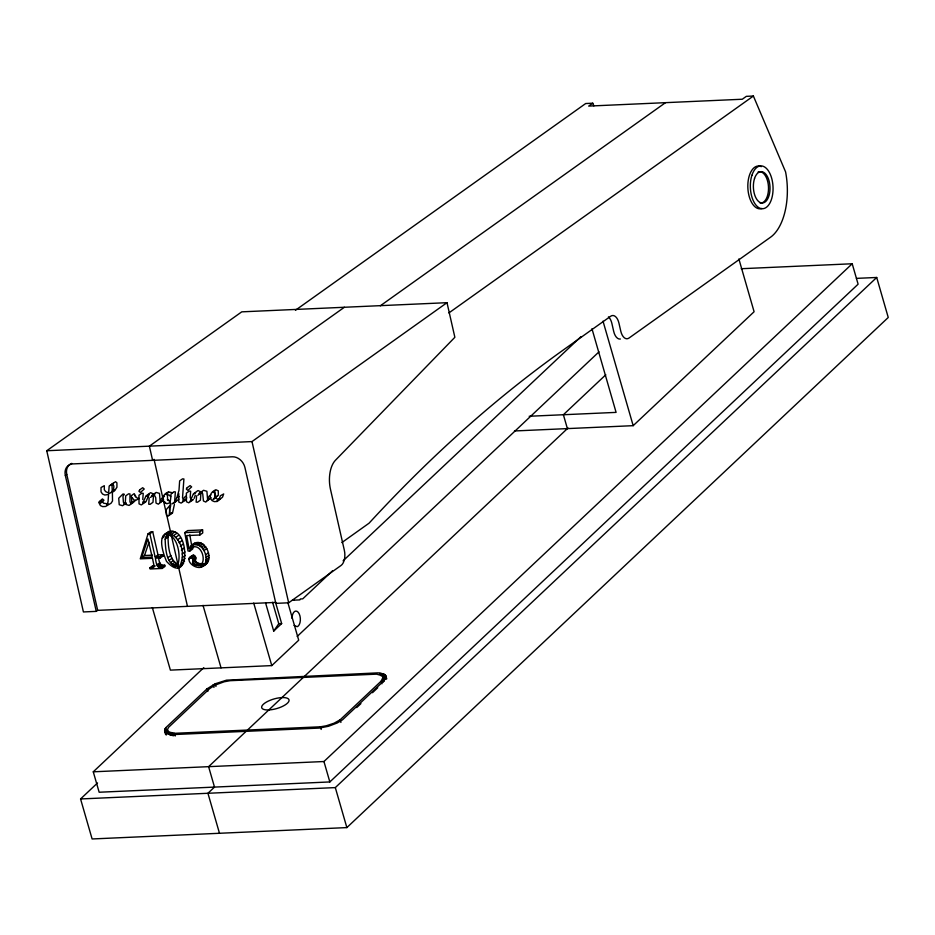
<?xml version="1.0" encoding="UTF-8"?>
<svg xmlns="http://www.w3.org/2000/svg" width="935" height="935" viewBox="0 0 935 935"><rect width="100%" height="100%" fill="white"/><g stroke="black" fill="none" stroke-linecap="round" stroke-linejoin="round"><path stroke-width="1.4" d="M165.156 539.098C165.437 547.7 166.021 565.126 176.984 566.306C181.729 558.709 178.211 535.533 167.295 534.89L165.156 539.098L168.031 537.052L168.51 535.112L165.647 537.158M168.031 537.052C168.242 546.227 168.908 560.427 178.62 564.588L175.745 566.633M108.542 493.925L109.185 486.071L115.566 481.7L116.91 482.834L116.945 487.217L114.806 490.536L111.943 492.581M179.52 566.89C194.258 534.843 146.772 514.028 166.535 561.397C192.797 590.184 189.384 516.05 164.56 534.341M170.918 496.438L171.07 493.82L173.945 491.775L175.359 491.903L174.611 502.001L176.154 500.95L171.736 504.047M170.217 505.718L169.27 514.682L172.145 512.637L170.696 513.619M178.737 493.528L178.795 502.06L181.133 503.1L185.761 499.851L186.696 497.712M142.763 499.559L143.23 493.329L141.839 493.201L138.964 495.246L139.034 503.848L141.325 504.923L146 501.674L147.894 497.315M149.191 498.004L148.723 504.21L150.126 504.339L152.989 502.294L153.445 496.053L154.813 494.007L151.938 496.053M196.607 495.889L196.128 502.095L197.53 502.224L200.406 500.178L200.85 493.937L202.217 491.892L199.342 493.937M189.63 557.482L192.201 557.95L192.996 560.439L192.563 562.823L194.854 565.172L200.113 565.582L202.977 563.536L199.658 563.641L196.198 562.169L195.438 560.778L195.754 557.307L193.428 555.168C181.039 559.317 198.01 572.851 204.227 565.161C209.592 557.307 202.568 541.12 191.827 545.339L189.045 548.927L186.684 535.591L199.868 534.995L202.743 532.95L202.603 529.911L187.643 530.577L184.779 532.623L188.04 551.007L189.723 551.136L192.598 549.09L193.428 546.87L190.553 548.915L189.723 551.136M202.848 566.236C217.68 560.31 202.544 531.992 190.331 546.578M386.015 676.169L385.898 677.957L383.771 680.925L342.502 719.821L337.29 722.942L328.524 726.273L319.279 728.073L172.917 734.606C169.071 735.284 161.72 732.339 165.775 727.699L207.056 688.814L215.19 683.789L226.515 680.166L378.196 672.849L385.045 674.696L386.786 678.822M167.903 731.299L169.258 734.524L167.412 729.931L168.429 727.453L209.475 688.779L214.793 685.238L224.201 681.779L230.08 680.692L376.56 674.158L382.333 675.724L383.841 681.171L382.333 675.724M168.288 731.813L168.674 733.963M174.401 504.456L172.531 512.976L167.856 516.26L166.477 515.08L166.208 509.668L170.252 505.029L170.451 502.562L166.886 503.731L164.653 502.726C160.423 498.776 163.987 493.481 168.475 491.868L172.671 492.792M170.193 502.13L170.86 497.093L169.551 495.199L165.846 494.381L168.709 492.336M167.4 494.393L167.61 499.372L169.784 501.207M214.805 492.277L215.015 497.256L217.189 499.091L219.865 498.974L216.99 501.02L219.234 498.893L220.38 495.772L223.687 493.937L222.507 497.198L217.201 501.487L214.29 501.616L212.07 500.611C207.839 496.66 211.403 491.366 215.88 489.753L218.287 490.84L218.322 495.258L213.051 499.559L217.224 495.994M152.721 531.723L149.857 533.768L155.128 556.956L158.003 554.911L152.721 531.723L150.897 531.805L148.034 533.85L140.273 558.85L152.487 558.3L154.111 566.166L153.083 567.487L149.857 567.79L150.126 568.994L162.164 568.457L165.039 566.411L164.759 565.207C159.92 566.645 158.856 561 158.576 557.459M141.629 557.564L147.905 538.946L152.206 557.085L141.629 557.564L144.504 555.519L152.44 555.156M144.504 555.519L148.981 542.218M106.929 504.958L108.051 501.826L108.542 494.498L104.755 495.024L102.523 494.019L101.027 491.868L101.015 487.521L104.323 485.697L104.299 489.695L105.632 491.6L107.618 492.5M148.069 497.326L149.191 494.218L146.316 496.263L147.8 495.281M175.57 500.844L176.715 497.712M194.129 498.413L195.31 495.199M168.499 731.871L174.506 733.309L320.425 726.799L326.257 725.782L334.005 723.222L340.141 719.798L381.188 681.112L383.175 676.975M163.707 499.781L158.342 504.164L156.016 503.088L155.736 497.712L154.31 494.931M211.123 497.665L205.747 502.048L203.421 500.973L202.708 493.657L200.908 492.85M135.119 499.991L133.67 502.224L129.1 505.426L125.769 504.433L125.442 502.995M170.86 505.753L169.504 507.834L169.726 512.836M214.349 498.039L215.459 495.001L215.027 493.084L213.25 492.266L215.167 490.91M111.569 492.172L113.638 489.052L113.871 486.001L112.656 484.236L110.295 485.347L113.17 483.301L112.048 486.364L112.34 491.448M265.598 602.97L273.71 631.067L278.77 623.703L272.588 602.304M192.493 555.437L191.64 557.155L188.776 559.2M190.553 548.915L193.592 546.227M200.113 565.582C207.208 561.093 201.083 542.557 191.675 547.583M599.008 351.829L297.178 636.454M741.198 268.719L852.206 263.764L858.108 284.193L329.845 781.94L99.157 792.237L93.266 771.807L203.807 667.66M856.437 278.373L876.703 277.473L888.25 317.479L346.862 827.592L92.109 838.964L80.562 798.957L97.544 782.957M332.474 570.829L302.73 598.856L300.24 598.973M343.098 560.825L581.009 336.612M273.71 631.067L281.657 623.575L275.474 602.175M152.347 607.61L170.392 670.126L271.769 665.603L298.709 640.206L287.886 602.701M605.81 374.76L563.384 414.731L567.393 428.604M246.045 731.392L208.598 766.665L214.501 787.095L207.932 793.277L219.48 833.272M247.413 730.106L303.326 677.419M304.681 676.134L568.036 427.996M514.472 430.965L633.182 425.67L754.101 311.741L738.872 258.96M356.691 707.573L360.898 703.611M372.481 692.706L377.74 687.739M93.266 771.807L323.942 761.522L852.206 263.764M80.562 798.957L335.314 787.597L876.703 277.473M178.83 499.15L173.583 503.404M193.206 544.532L194.69 543.293M46.75 450.74L241.756 311.846L447 302.683L454.866 337.29L335.455 460.254A23.655 12.506 87.4 0 0 330.487 489.344L344.337 550.247A11.828 6.253 87.4 0 1 341.123 565.418L288.658 602.794L275.825 603.367L244.912 467.442A11.828 9.502 54.5 0 0 232.359 456.794L72.848 463.912A11.828 9.502 54.5 0 0 65.333 475.447L96.258 611.373L83.414 611.946L46.75 450.74L251.994 441.577L447 302.683M295.46 310.245L585.696 103.528L592.755 103.212L593.877 105.865M65.333 475.447L66.771 474.431A11.828 9.502 54.5 0 1 71.773 463.386M592.755 103.212L588.711 106.087L742.285 99.239L746.329 96.352L753.388 96.036L785.575 171.865A53.143 28.108 87.4 0 1 770.51 237.245L629.021 338.038A11.828 6.253 87.4 0 1 620.746 331.037L618.97 323.229A11.828 6.253 87.4 0 0 610.707 316.229L563.209 350.052A2695.512 1425.501 87.4 0 0 369.056 523.191L341.848 542.581M344.372 307.264L149.378 446.159L152.604 460.347M109.477 493.493L114.444 490.127L112.866 491.249M101.599 500.248L99.683 501.604L100.279 503.521L103.949 500.213L102.406 498.916L98.689 502.282L100.431 505.59L102.651 506.606L105.573 506.478L111.055 503.229L112.516 500.996L112.387 491.985M380.3 305.803L665.498 102.663M125.816 502.808L123.899 504.164L125.313 502.317L125.722 495.866L128.586 493.82L129.977 493.925L129.953 502.095L131.765 502.901L133.319 501.826L130.456 503.871L131.812 501.803L131.344 495.679L134.208 493.633L136.452 497.595L138.298 498.449M126.178 503.194L122.555 505.718L119.236 504.725L118.722 498.226L123.011 493.96L124.343 494.264L122.964 496.345L123.408 502.387L125.22 503.194M139.245 498.449L134.57 500.996L132.209 497.595M151.575 495.62L156.145 492.418L159.488 493.411L160.095 500.751L161.136 501.534L162.632 500.529L159.756 502.574L161.591 498.39L164.455 496.345M150.441 497.408L153.317 495.363L152.931 493.703L150.593 492.675L145.977 495.924L142.774 503.322L144.691 501.966M179.228 496.555L176.902 497.7L178.982 490.326L179.649 480.906L182.524 478.86L183.915 478.977L182.524 497.771L183.938 500.505L185.422 499.524L182.547 501.569L184.394 497.338L186.299 495.971M193.732 494.147L195.649 492.78M448.882 312.933L753.388 96.036M198.98 493.505L203.561 490.302L206.892 491.296L207.512 498.635L208.54 499.419M197.846 495.293L199.763 493.925M192.096 499.851L190.191 501.207L193.393 493.809L197.998 490.559L200.347 491.588L200.721 493.248M193.405 499.559L188.73 502.808L186.439 501.733L186.369 493.131L189.244 491.085L190.647 491.214L190.179 497.443L191.581 500.178M210.913 494.919L208.996 496.275L207.161 500.459L209.078 499.091M166.161 533.347L169.025 531.302M163.286 535.919L166.161 533.873M168.09 532.962L170.965 530.916M162.351 538.104L164.268 536.737M166.36 535.755L168.265 534.399M170.077 533.16L172.952 531.115M172.028 533.955L174.892 531.91M173.933 535.334L176.808 533.289M175.803 537.298L178.667 535.252M177.533 539.787L180.408 537.742M179.041 542.756L181.916 540.71M155.128 556.956L160.049 556.734L162.924 554.689L163.204 555.904L160.329 557.95L155.409 558.172C156.052 561.818 156.379 568.784 161.895 567.253L164.759 565.207M184.779 532.623L199.728 531.957L202.603 529.911M149.857 567.79L152.721 565.745L154.731 565.652L151.856 567.697M180.326 546.18L183.202 544.135M153.083 567.487L154.988 566.131M156.916 564.822L159.791 562.776M168.043 557.552L170.918 555.507M157.372 566.026L160.247 563.98M181.378 550.084L184.253 548.039M158.108 566.809L160.972 564.763M96.258 611.373L97.684 610.356L275.813 602.409M159.079 567.218L161.942 565.172M169.212 560.287L172.087 558.242M160.247 567.323L163.122 565.278M182.103 553.999L184.978 551.954M195.24 544.579L198.115 542.534M170.497 562.59L173.372 560.544M196.934 544.684L199.798 542.639M198.547 545.163L201.422 543.118M171.841 564.401L174.705 562.356M182.395 557.494L185.27 555.448M200.09 546.017L202.965 543.971M173.162 565.675L176.037 563.63M182.267 560.568L185.13 558.522M174.459 566.423L177.334 564.378M201.551 547.244L204.426 545.198M181.694 563.209L184.569 561.164M189.022 558.195L193.428 555.168M202.872 548.787L205.735 546.741M191.511 557.377L194.386 555.332M180.759 565.348L183.634 563.302M177.966 567.861L182.383 564.845M192.201 557.95L195.064 555.904M203.97 550.575L206.834 548.529M192.879 559.352L195.754 557.307M192.996 560.439L195.859 558.394M192.774 561.292L195.637 559.247M192.563 562.823L195.438 560.778M205.501 554.911L208.376 552.865M193.323 564.214L196.198 562.169M194.854 565.172L197.717 563.127M205.945 557.505L208.821 555.46M196.794 565.687L199.658 563.641M206.051 559.831L208.914 557.786M198.769 565.804L201.644 563.758M201.2 565.032L203.117 563.676M205.793 561.888L208.669 559.843M205.197 563.688L208.073 561.643M201.083 566.926L205.723 564.191M204.227 565.161L207.091 563.115M529.187 416.262L616.095 412.382L591.96 328.734M108.215 503.953L103.54 503.194L102.219 501.265M148.034 533.85L149.857 533.768M158.003 554.911L162.924 554.689M160.738 556.009L163.204 555.904M278.77 623.703L281.657 623.575M299.913 599.896L292.445 600.212A10.601 5.598 87.4 0 0 293.906 600.06M384.156 674.1L385.688 679.418L383.186 678.565L381.655 673.247M168.464 500.646L167.295 499.664M143.207 501.511L144.177 502.294M164.42 501.709L165.589 502.691M294.069 625.48L297.236 626.695A7.889 4.172 87.4 0 0 300.322 618.152A7.889 4.172 87.4 0 0 295.881 611.069A7.889 4.172 87.4 0 0 292.024 618.386M383.105 678.378L383.934 679.64M603.017 321.161L633.182 425.67M385.664 675.386L386.435 678.05M385.045 674.696L386.19 678.681M383.023 673.609L384.554 678.927M382.871 676.309L384.005 680.376M382.672 679.348L383.432 682.012M380.066 672.99L380.837 675.654M381.188 681.112L381.959 683.777M340.141 719.798L340.901 722.451M320.425 726.799L321.184 729.452M335.314 787.597L346.862 827.592M323.942 761.522L329.845 781.94M253.724 603.087L271.769 665.603M203.024 605.354L221.046 667.87M215.19 683.789L215.962 686.454M213.192 684.747L213.951 687.4M207.056 688.814L207.815 691.479M174.506 733.309L175.277 735.962M172.952 733.227L173.723 735.88M171.561 733.04L172.32 735.693M170.334 732.748L171.105 735.401L170.077 735.015L169.305 732.35M167.412 729.931L168.312 733.309M165.775 727.699L167.318 733.028L166.605 734.092L165.074 728.774M164.677 729.744L166.208 735.062M164.548 730.656L165.472 734.15M251.994 441.577L288.658 602.794M154.041 459.33L170.439 531.419M171.082 534.247L187.468 606.347M160.049 556.734L160.329 557.95M161.895 567.253L162.164 568.457M152.721 565.745L153.001 566.949M135.084 495.55L135.353 496.754M66.771 474.431L97.684 610.356M189.793 534.878L191.92 546.881M199.728 531.957L199.868 534.995M620.384 339.031A11.828 6.253 87.4 0 1 613.687 331.352L611.911 323.545A11.828 6.253 87.4 0 0 608.451 316.895M761.99 208.458A21.435 11.337 87.4 0 1 747.825 186.801A21.435 11.337 87.4 0 1 761.289 166.652M758.133 171.958A15.708 8.31 87.4 0 1 768.453 186.462A15.708 8.31 87.4 0 1 760.085 203.024M139.818 489.765L138.906 491.179L140.437 492.476L144.224 489.017L142.693 487.719L139.818 489.765M187.234 487.649L186.31 489.063L187.853 490.361L191.64 486.901L190.109 485.604L187.234 487.649M268.801 709.946A14.2 4.991 -16.1 0 0 289.067 700.21A14.2 4.991 -16.1 0 0 268.228 701.133A14.2 4.991 -16.1 0 0 268.801 709.946M751.915 175.277A21.435 11.337 87.4 0 0 761.558 208.669A21.435 11.337 87.4 0 0 771.597 177.966A21.435 11.337 87.4 0 0 751.915 175.277M754.533 178.503A15.708 8.31 87.4 0 0 761.593 202.953A15.708 8.31 87.4 0 0 768.956 180.467A15.708 8.31 87.4 0 0 754.533 178.503"/></g></svg>
